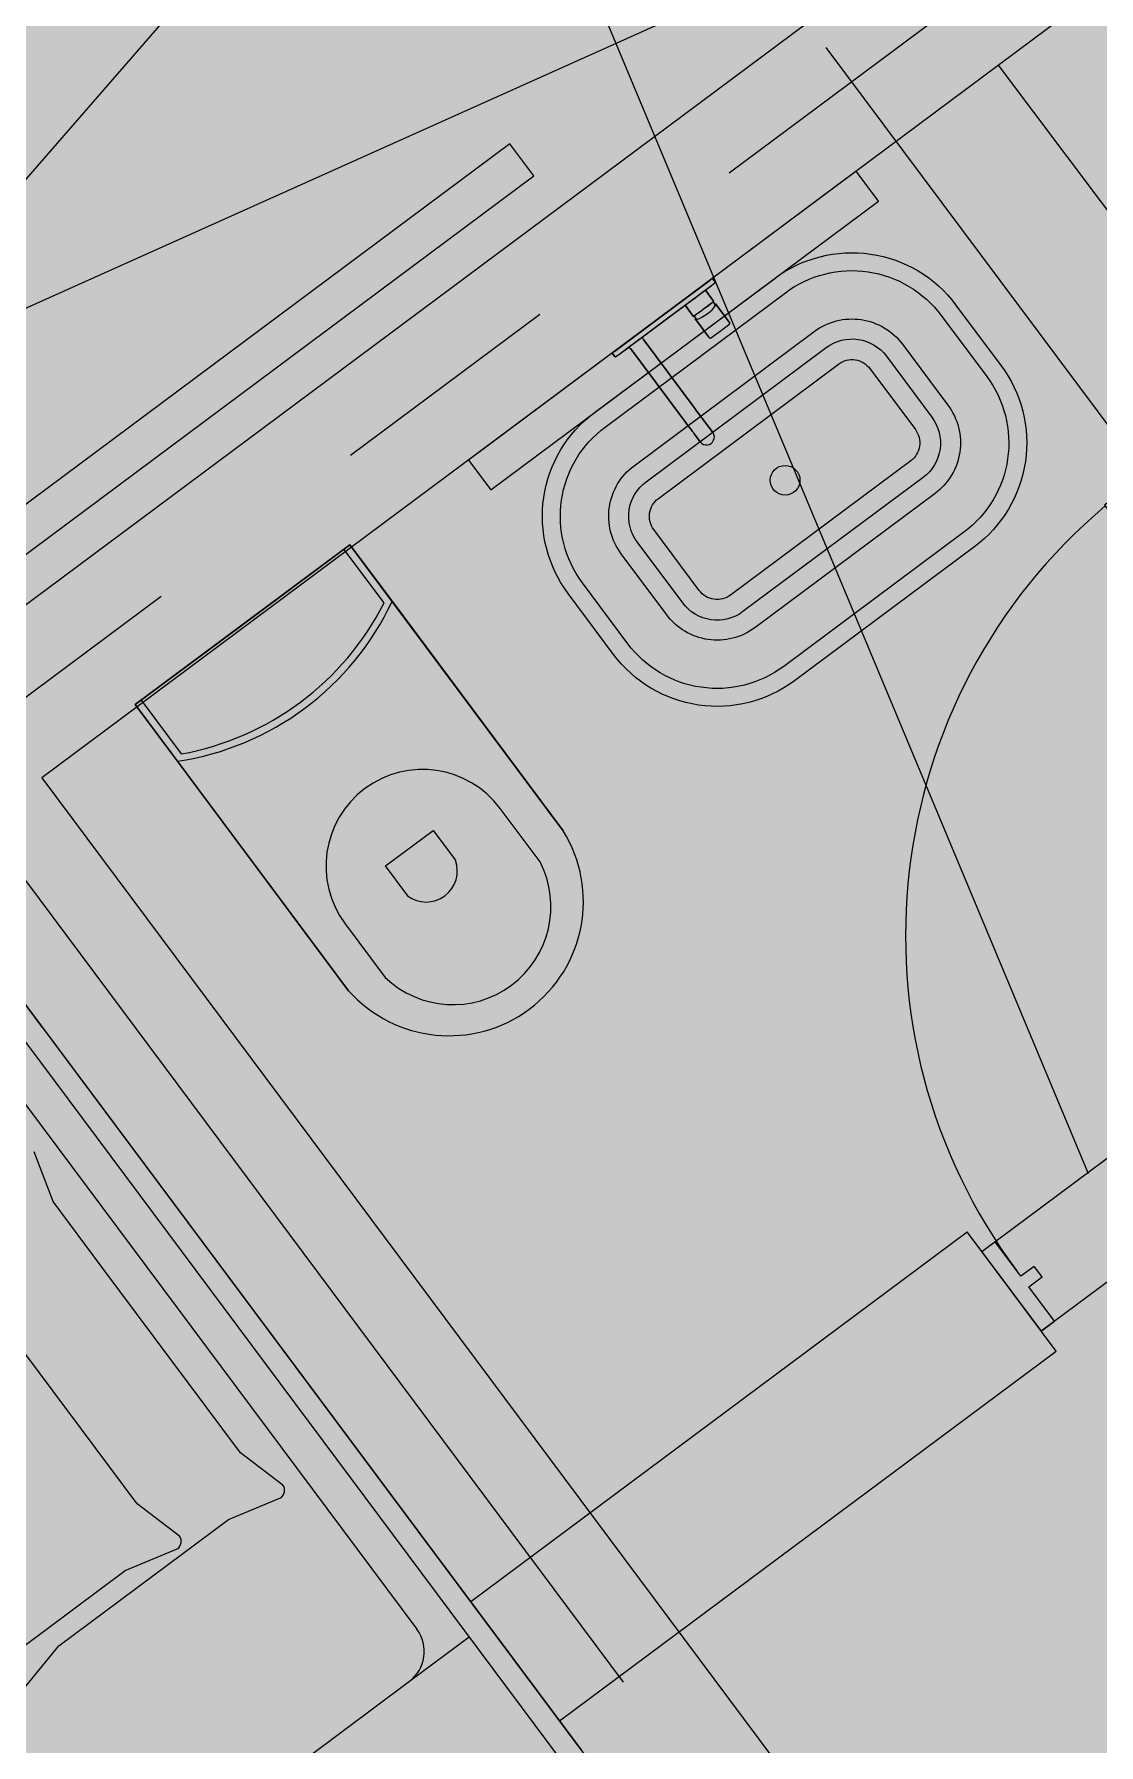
# Model space of a CAD drawing. Header units: metres. Extents: x -466 to 1322, y -1072 to 50.
# Drawn here: x 443.106 to 444.537, y -404.991 to -402.69 of the extents above; entities that cross this region are included whole.
import ezdxf

# ---------------------------------------------------------------- set-up
doc = ezdxf.new("R2010")
doc.units = ezdxf.units.M
for name, pattern in [('B1 P BAJA$0$HIDDEN', [9.525, 6.35, -3.175]), ('CENTER2', [28.575, 19.05, -3.175, 3.175, -3.175]), ('HIDDEN', [9.525, 6.35, -3.175])]:
    doc.linetypes.add(name, pattern=pattern)
for name, color, linetype, lineweight in [('A - Hatch muros', 4, 'Continuous', 0), ('A - PROY', 250, 'B1 P BAJA$0$HIDDEN', 0), ('A-ACCESORIOS DE BAÑO', 6, 'Continuous', 0), ('A-DOOR', 2, 'Continuous', 9), ('A-EJES', 61, 'CENTER2', 0), ('A-Fixt', 122, 'Continuous', 5), ('A-MUEBLES', 5, 'Continuous', 0), ('A-MURO INT', 4, 'Continuous', 0)]:
    doc.layers.add(name, color=color, linetype=linetype, lineweight=lineweight)
doc.layers.add('A-MIRROR', color=8, linetype='Continuous')
doc.layers.add('A-PUERTA', color=2, linetype='Continuous')
doc.layers.add('Hatch Exterior', color=7, linetype='Continuous', lineweight=0, true_color=0xa99b89)
doc.layers.add('Hatch Interior', color=7, linetype='Continuous', lineweight=0, true_color=0xaf6350)

# ---------------------------------------------------------------- blocks, each defined once
blk = doc.blocks.new('COLADERA LINEAL')
at = {"layer": 'A - PROY', "linetype": 'HIDDEN'}
blk.add_lwpolyline([(-565.7399, 10.1537), (-565.7399, 9.1897), (-565.7939, 9.1897), (-565.7939, 10.1537), (-565.7399, 10.1537)], dxfattribs=at)
blk = doc.blocks.new('monomando powder room')
at = {"layer": 'A-ACCESORIOS DE BAÑO'}
for p, q in [((-98.7727, -159.2227), (-98.7727, -159.2225)), ((-98.7667, -159.2225), (-98.7727, -159.2225)), ((-98.7727, -159.2225), (-98.7667, -159.2225)), ((-98.7727, -159.2233), (-98.7727, -159.2227)), ((-98.7727, -159.2243), (-98.7727, -159.2233)), ((-98.7727, -159.2255), (-98.7727, -159.2243)), ((-98.7727, -159.227), (-98.7727, -159.2255)), ((-98.7727, -159.2285), (-98.7727, -159.227)), ((-98.7727, -159.3065), (-98.7727, -159.2285)), ((-98.766, -159.2228), (-98.7667, -159.2225)), ((-98.766, -159.223), (-98.766, -159.2228)), ((-98.7657, -159.2235), (-98.766, -159.2228)), ((-98.766, -159.2236), (-98.766, -159.223)), ((-98.766, -159.2245), (-98.766, -159.2236)), ((-98.766, -159.2257), (-98.766, -159.2245)), ((-98.766, -159.227), (-98.766, -159.2257)), ((-98.766, -159.2285), (-98.766, -159.227)), ((-98.766, -159.3065), (-98.766, -159.2285)), ((-98.7657, -159.2237), (-98.7657, -159.2235)), ((-98.7657, -159.2242), (-98.7657, -159.2237)), ((-98.7657, -159.225), (-98.7657, -159.2242)), ((-98.7657, -159.226), (-98.7657, -159.225)), ((-98.7657, -159.2272), (-98.7657, -159.226)), ((-98.7657, -159.2285), (-98.7657, -159.2272)), ((-98.7657, -159.2295), (-98.7657, -159.2285)), ((-98.7657, -159.2395), (-98.7657, -159.2285)), ((-98.7657, -159.2322), (-98.7657, -159.2295)), ((-98.7657, -159.2309), (-98.7657, -159.2299)), ((-98.7657, -159.2335), (-98.7657, -159.2309)), ((-98.7657, -159.2367), (-98.7657, -159.2322)), ((-98.7657, -159.2377), (-98.7657, -159.2335)), ((-98.7657, -159.2426), (-98.7657, -159.2367)), ((-98.7657, -159.2395), (-98.7657, -159.2377)), ((-98.7657, -159.2396), (-98.7657, -159.239)), ((-98.7657, -159.2395), (-98.7657, -159.239)), ((-98.7473, -159.2395), (-98.7657, -159.2395)), ((-98.7657, -159.2395), (-98.7473, -159.2395)), ((-98.7657, -159.2413), (-98.7657, -159.2396)), ((-98.7657, -159.2441), (-98.7657, -159.2413)), ((-98.7657, -159.2493), (-98.7657, -159.2426)), ((-98.7469, -159.2397), (-98.7473, -159.2395)), ((-98.7467, -159.2402), (-98.7469, -159.2397)), ((-98.7469, -159.2403), (-98.7469, -159.2397)), ((-98.7469, -159.242), (-98.7469, -159.2403)), ((-98.7469, -159.2446), (-98.7469, -159.242)), ((-98.7467, -159.2405), (-98.7467, -159.2402)), ((-98.7427, -159.2405), (-98.7467, -159.2405)), ((-98.7467, -159.2411), (-98.7467, -159.2405)), ((-98.7467, -159.2405), (-98.7427, -159.2405)), ((-98.7467, -159.2426), (-98.7467, -159.2411)), ((-98.7467, -159.2452), (-98.7467, -159.2426)), ((-98.7286, -159.2395), (-98.7427, -159.2395)), ((-98.7427, -159.2401), (-98.7427, -159.2395)), ((-98.7416, -159.2401), (-98.7427, -159.2395)), ((-98.7427, -159.2395), (-98.7286, -159.2395)), ((-98.7427, -159.2405), (-98.7427, -159.2401)), ((-98.7413, -159.2406), (-98.7427, -159.2405)), ((-98.7407, -159.2417), (-98.7416, -159.2401)), ((-98.7398, -159.2445), (-98.7407, -159.2417)), ((-98.7286, -159.2395), (-98.7122, -159.2395)), ((-98.7122, -159.2395), (-98.7286, -159.2395)), ((-98.7103, -159.2395), (-98.7122, -159.2395)), ((-98.7122, -159.2395), (-98.7103, -159.2395)), ((-98.7099, -159.2398), (-98.7103, -159.2395)), ((-98.7097, -159.2403), (-98.7099, -159.2398)), ((-98.7097, -159.2565), (-98.7097, -159.2403)), ((-98.7657, -159.2477), (-98.7657, -159.2441)), ((-98.7657, -159.2519), (-98.7657, -159.2477)), ((-98.7657, -159.2565), (-98.7657, -159.2493)), ((-98.7657, -159.2565), (-98.7657, -159.2519)), ((-98.7657, -159.261), (-98.7657, -159.2565)), ((-98.7657, -159.2637), (-98.7657, -159.2565)), ((-98.7657, -159.2652), (-98.7657, -159.261)), ((-98.7657, -159.2704), (-98.7657, -159.2637)), ((-98.7657, -159.2689), (-98.7657, -159.2652)), ((-98.7469, -159.2481), (-98.7469, -159.2446)), ((-98.7469, -159.2522), (-98.7469, -159.2481)), ((-98.7469, -159.2565), (-98.7469, -159.2522)), ((-98.7469, -159.2608), (-98.7469, -159.2565)), ((-98.7469, -159.2648), (-98.7469, -159.2608)), ((-98.7469, -159.2683), (-98.7469, -159.2648)), ((-98.7467, -159.2485), (-98.7467, -159.2452)), ((-98.7467, -159.2523), (-98.7467, -159.2485)), ((-98.7467, -159.2565), (-98.7467, -159.2523)), ((-98.7467, -159.2606), (-98.7467, -159.2565)), ((-98.7467, -159.2644), (-98.7467, -159.2606)), ((-98.7467, -159.2677), (-98.7467, -159.2644)), ((-98.7392, -159.248), (-98.7398, -159.2445)), ((-98.7398, -159.2684), (-98.7392, -159.2649)), ((-98.7388, -159.2521), (-98.7392, -159.248)), ((-98.7392, -159.2649), (-98.7388, -159.2608)), ((-98.7387, -159.2565), (-98.7388, -159.2521)), ((-98.7388, -159.2608), (-98.7387, -159.2565)), ((-98.7097, -159.2727), (-98.7097, -159.2565)), ((-98.7657, -159.2717), (-98.7657, -159.2689)), ((-98.7657, -159.2763), (-98.7657, -159.2704)), ((-98.7657, -159.2734), (-98.7657, -159.2717)), ((-98.7657, -159.274), (-98.7657, -159.2734)), ((-98.7473, -159.2735), (-98.7657, -159.2735)), ((-98.7657, -159.3065), (-98.7657, -159.2735)), ((-98.7657, -159.2753), (-98.7657, -159.2735)), ((-98.7657, -159.2735), (-98.7473, -159.2735)), ((-98.7657, -159.274), (-98.7657, -159.2735)), ((-98.7657, -159.2795), (-98.7657, -159.2753)), ((-98.7657, -159.2808), (-98.7657, -159.2763)), ((-98.7657, -159.2821), (-98.7657, -159.2795)), ((-98.7657, -159.2835), (-98.7657, -159.2808)), ((-98.7657, -159.2831), (-98.7657, -159.2821)), ((-98.7657, -159.2845), (-98.7657, -159.2835)), ((-98.7473, -159.2735), (-98.7469, -159.2732)), ((-98.7469, -159.271), (-98.7469, -159.2683)), ((-98.7469, -159.2726), (-98.7469, -159.271)), ((-98.7469, -159.2732), (-98.7469, -159.2726)), ((-98.7469, -159.2732), (-98.7467, -159.2727)), ((-98.7467, -159.2703), (-98.7467, -159.2677)), ((-98.7467, -159.2719), (-98.7467, -159.2703)), ((-98.7467, -159.2725), (-98.7467, -159.2719)), ((-98.7467, -159.2727), (-98.7467, -159.2725)), ((-98.7467, -159.2725), (-98.7427, -159.2725)), ((-98.7427, -159.2725), (-98.7467, -159.2725)), ((-98.7427, -159.2725), (-98.7413, -159.2723)), ((-98.7427, -159.2728), (-98.7427, -159.2725)), ((-98.7427, -159.2735), (-98.7416, -159.2728)), ((-98.7427, -159.2735), (-98.7427, -159.2728)), ((-98.7427, -159.2735), (-98.7286, -159.2735)), ((-98.7286, -159.2735), (-98.7427, -159.2735)), ((-98.7416, -159.2728), (-98.7407, -159.2712)), ((-98.7407, -159.2712), (-98.7398, -159.2684)), ((-98.7256, -159.2735), (-98.7286, -159.2735)), ((-98.7286, -159.2735), (-98.7256, -159.2735)), ((-98.7256, -159.2735), (-98.7122, -159.2735)), ((-98.7122, -159.2735), (-98.7256, -159.2735)), ((-98.7122, -159.2735), (-98.7103, -159.2735)), ((-98.7103, -159.2735), (-98.7122, -159.2735)), ((-98.7103, -159.2735), (-98.7099, -159.2731)), ((-98.7099, -159.2731), (-98.7097, -159.2727)), ((-98.7727, -159.3845), (-98.7727, -159.3065)), ((-98.7727, -159.3845), (-98.7727, -159.3065)), ((-98.766, -159.3845), (-98.766, -159.3065)), ((-98.766, -159.3845), (-98.766, -159.3065)), ((-98.7657, -159.343), (-98.7657, -159.3065)), ((-98.7657, -159.3295), (-98.7657, -159.3285)), ((-98.7657, -159.3322), (-98.7657, -159.3295)), ((-98.7657, -159.3309), (-98.7657, -159.3299)), ((-98.7657, -159.3335), (-98.7657, -159.3309)), ((-98.7657, -159.3367), (-98.7657, -159.3322)), ((-98.7657, -159.3377), (-98.7657, -159.3335)), ((-98.7657, -159.3426), (-98.7657, -159.3367)), ((-98.7657, -159.343), (-98.7657, -159.3377)), ((-98.7657, -159.3411), (-98.7657, -159.3405)), ((-98.7657, -159.3426), (-98.7657, -159.3411)), ((-98.7657, -159.3424), (-98.7657, -159.3419)), ((-98.7657, -159.343), (-98.7657, -159.3424)), ((-98.7657, -159.3493), (-98.7657, -159.3426)), ((-98.7657, -159.3452), (-98.7657, -159.3426)), ((-98.7653, -159.3443), (-98.7657, -159.343)), ((-98.7657, -159.3485), (-98.7657, -159.3452)), ((-98.7657, -159.3524), (-98.7657, -159.3485)), ((-98.7657, -159.3565), (-98.7657, -159.3493)), ((-98.7657, -159.3565), (-98.7657, -159.3524)), ((-98.7657, -159.3606), (-98.7657, -159.3565)), ((-98.7657, -159.3637), (-98.7657, -159.3565)), ((-98.7645, -159.3453), (-98.7653, -159.3443)), ((-98.7635, -159.3458), (-98.7645, -159.3453)), ((-98.7627, -159.346), (-98.7635, -159.3458)), ((-98.7622, -159.346), (-98.7627, -159.346)), ((-98.7627, -159.346), (-98.7622, -159.346)), ((-98.6502, -159.346), (-98.7622, -159.346)), ((-98.7622, -159.346), (-98.6502, -159.346)), ((-98.6459, -159.346), (-98.6502, -159.346)), ((-98.6502, -159.346), (-98.6459, -159.346)), ((-98.6459, -159.346), (-98.6416, -159.346)), ((-98.6416, -159.346), (-98.6459, -159.346)), ((-98.6416, -159.346), (-98.6375, -159.346)), ((-98.6375, -159.346), (-98.6416, -159.346)), ((-98.6337, -159.346), (-98.6375, -159.346)), ((-98.6375, -159.346), (-98.6337, -159.346)), ((-98.6301, -159.346), (-98.6337, -159.346)), ((-98.6337, -159.346), (-98.6301, -159.346)), ((-98.6268, -159.346), (-98.6301, -159.346)), ((-98.6301, -159.346), (-98.6268, -159.346)), ((-98.624, -159.346), (-98.6268, -159.346)), ((-98.6268, -159.346), (-98.624, -159.346)), ((-98.624, -159.346), (-98.6216, -159.346)), ((-98.6216, -159.346), (-98.624, -159.346)), ((-98.6216, -159.346), (-98.6197, -159.346)), ((-98.6197, -159.346), (-98.6216, -159.346)), ((-98.6055, -159.346), (-98.6197, -159.346)), ((-98.6197, -159.346), (-98.6055, -159.346)), ((-98.603, -159.3464), (-98.6055, -159.346)), ((-98.6006, -159.3474), (-98.603, -159.3464)), ((-98.5986, -159.3491), (-98.6006, -159.3474)), ((-98.597, -159.3513), (-98.5986, -159.3491)), ((-98.596, -159.3538), (-98.597, -159.3513)), ((-98.5957, -159.3565), (-98.596, -159.3538)), ((-98.5957, -159.3565), (-98.596, -159.3538)), ((-98.596, -159.3592), (-98.5957, -159.3565)), ((-98.596, -159.3592), (-98.5957, -159.3565)), ((-98.7657, -159.3645), (-98.7657, -159.3606)), ((-98.7657, -159.3704), (-98.7657, -159.3637)), ((-98.7657, -159.3678), (-98.7657, -159.3645)), ((-98.7657, -159.3704), (-98.7657, -159.3678)), ((-98.7657, -159.37), (-98.7653, -159.3687)), ((-98.7657, -159.3845), (-98.7657, -159.37)), ((-98.7657, -159.3845), (-98.7657, -159.37)), ((-98.7657, -159.3753), (-98.7657, -159.37)), ((-98.7657, -159.3706), (-98.7657, -159.37)), ((-98.7657, -159.3763), (-98.7657, -159.3704)), ((-98.7657, -159.3719), (-98.7657, -159.3704)), ((-98.7657, -159.3711), (-98.7657, -159.3706)), ((-98.7657, -159.3725), (-98.7657, -159.3719)), ((-98.7657, -159.3795), (-98.7657, -159.3753)), ((-98.7657, -159.3808), (-98.7657, -159.3763)), ((-98.7657, -159.3821), (-98.7657, -159.3795)), ((-98.7657, -159.3835), (-98.7657, -159.3808)), ((-98.7653, -159.3687), (-98.7645, -159.3677)), ((-98.7645, -159.3677), (-98.7635, -159.3672)), ((-98.7635, -159.3672), (-98.7627, -159.367)), ((-98.7627, -159.367), (-98.7622, -159.367)), ((-98.7622, -159.367), (-98.7627, -159.367)), ((-98.6502, -159.367), (-98.7622, -159.367)), ((-98.7622, -159.367), (-98.6502, -159.367)), ((-98.6459, -159.367), (-98.6502, -159.367)), ((-98.6502, -159.367), (-98.6459, -159.367)), ((-98.6416, -159.367), (-98.6459, -159.367)), ((-98.6459, -159.367), (-98.6416, -159.367)), ((-98.6375, -159.367), (-98.6416, -159.367)), ((-98.6416, -159.367), (-98.6375, -159.367)), ((-98.6375, -159.367), (-98.6337, -159.367)), ((-98.6337, -159.367), (-98.6375, -159.367)), ((-98.6337, -159.367), (-98.6301, -159.367)), ((-98.6301, -159.367), (-98.6337, -159.367)), ((-98.6268, -159.367), (-98.6301, -159.367)), ((-98.6301, -159.367), (-98.6268, -159.367)), ((-98.624, -159.367), (-98.6268, -159.367)), ((-98.6268, -159.367), (-98.624, -159.367)), ((-98.624, -159.367), (-98.6216, -159.367)), ((-98.6216, -159.367), (-98.624, -159.367)), ((-98.6216, -159.367), (-98.6197, -159.367)), ((-98.6197, -159.367), (-98.6216, -159.367)), ((-98.6197, -159.367), (-98.6055, -159.367)), ((-98.6055, -159.367), (-98.6197, -159.367)), ((-98.6055, -159.367), (-98.603, -159.3666)), ((-98.603, -159.3666), (-98.6006, -159.3656)), ((-98.6006, -159.3656), (-98.5986, -159.3639)), ((-98.5986, -159.3639), (-98.597, -159.3617)), ((-98.597, -159.3617), (-98.596, -159.3592)), ((-98.7727, -159.386), (-98.7727, -159.3845)), ((-98.7727, -159.3875), (-98.7727, -159.386)), ((-98.7727, -159.3887), (-98.7727, -159.3875)), ((-98.7727, -159.3897), (-98.7727, -159.3887)), ((-98.7727, -159.3903), (-98.7727, -159.3897)), ((-98.7727, -159.3905), (-98.7727, -159.3903)), ((-98.7727, -159.3905), (-98.7667, -159.3905)), ((-98.7667, -159.3905), (-98.7727, -159.3905)), ((-98.7667, -159.3905), (-98.766, -159.3902)), ((-98.766, -159.386), (-98.766, -159.3845)), ((-98.766, -159.3873), (-98.766, -159.386)), ((-98.766, -159.3885), (-98.766, -159.3873)), ((-98.766, -159.3894), (-98.766, -159.3885)), ((-98.766, -159.39), (-98.766, -159.3894)), ((-98.766, -159.3902), (-98.7657, -159.3895)), ((-98.766, -159.3902), (-98.766, -159.39)), ((-98.7657, -159.3831), (-98.7657, -159.3821)), ((-98.7657, -159.3845), (-98.7657, -159.3835)), ((-98.7657, -159.3858), (-98.7657, -159.3845)), ((-98.7657, -159.387), (-98.7657, -159.3858)), ((-98.7657, -159.388), (-98.7657, -159.387)), ((-98.7657, -159.3888), (-98.7657, -159.388)), ((-98.7657, -159.3893), (-98.7657, -159.3888)), ((-98.7657, -159.3895), (-98.7657, -159.3893))]:
    blk.add_line(p, q, dxfattribs=at)
blk = doc.blocks.new('JVAS_Puerta - 0_90 X 2_10-V18-Planta Baja')
at = {"color": 0}
for p, q in [((-0.425, -0.0425), (-0.425, -0.9025)), ((-0.374, -0.0425), (-0.425, -0.0425)), ((-0.374, -0.9025), (-0.374, -0.0425)), ((-0.425, -0.9025), (-0.374, -0.9025))]:
    blk.add_line(p, q, dxfattribs=at)
at = {"layer": 'A - PROY', "color": 18, "linetype": 'Continuous', "ltscale": 100, "true_color": 0x000000}
blk.add_arc((-0.425, -0.0525), 0.85, 273.4398, 0, dxfattribs=at)
at = {"layer": 'A-DOOR', "color": 253, "linetype": 'Continuous', "ltscale": 100}
for p, q in [((-0.45, 0.0425), (0.45, 0.0425)), ((-0.374, -0.1075), (0.45, -0.1075))]:
    blk.add_line(p, q, dxfattribs=at)
at = {"layer": 'A-DOOR'}
for p, q in [((-0.425, 0.0425), (-0.45, 0.0425)), ((-0.45, 0.0425), (-0.45, -0.1075)), ((-0.425, -0.0225), (-0.425, 0.0425)), ((0.45, 0.0425), (0.425, 0.0425)), ((0.425, 0.0425), (0.425, -0.0225)), ((0.45, -0.1075), (0.45, 0.0425)), ((-0.4, -0.0225), (-0.425, -0.0225)), ((-0.4, -0.0425), (-0.4, -0.0225)), ((0.425, -0.0225), (0.4, -0.0225)), ((0.4, -0.0225), (0.4, -0.0425)), ((-0.425, -0.1075), (-0.425, -0.0425)), ((-0.425, -0.0425), (-0.4, -0.0425)), ((0.4, -0.0425), (0.425, -0.0425)), ((0.425, -0.0425), (0.425, -0.1075)), ((-0.45, -0.1075), (-0.425, -0.1075)), ((0.425, -0.1075), (0.45, -0.1075))]:
    blk.add_line(p, q, dxfattribs=at)

msp = doc.modelspace()

# ---------------------------------------------------------------- hatches: boundary and pattern name
at = {"layer": 'A - Hatch muros', "transparency": 33554687}
h = msp.add_hatch(color=256, dxfattribs=at)
h.dxf.hatch_style = 1
h.paths.add_polyline_path([(450.8226, -397.9464), (443.1164, -403.6904), (445.6862, -407.138), (445.5258, -407.2575), (444.2111, -405.4936), (443.8102, -405.7924), (443.6906, -405.6321), (444.0915, -405.3333), (442.1194, -402.6874), (439.5537, -404.5998), (439.4342, -404.4394), (441.9999, -402.527), (440.9241, -401.0838), (438.5188, -402.8767), (439.1164, -403.6785), (438.9561, -403.798), (438.2389, -402.8359), (440.8046, -400.9235), (440.6253, -400.6829), (440.7857, -400.5634), (441.1443, -401.0445), (442.7478, -399.8492), (442.8674, -400.0096), (441.2638, -401.2048), (442.9969, -403.53), (444.4401, -402.4543), (443.1851, -400.7706), (443.3454, -400.651), (444.6004, -402.3348), (448.8499, -399.1674), (448.6108, -398.8467), (448.7712, -398.7271), (449.0102, -399.0479), (450.7461, -397.754)])
at = {"layer": 'A-MURO INT', "transparency": 33554687}
h = msp.add_hatch(color=256, dxfattribs=at)
h.dxf.hatch_style = 1
h.paths.add_polyline_path([(445.9395, -404.7871), (445.7989, -404.8918), (446.7408, -406.1555), (445.9926, -406.6793), (445.9949, -406.6826), (445.8475, -406.7858), (445.7, -406.889), (445.6506, -406.9218), (445.7286, -407.1084), (447.004, -406.2153)])
h.paths.add_polyline_path([(445.1187, -405.6483), (445.0392, -405.4581), (444.6502, -405.7481), (444.7697, -405.9084)])
h.paths.add_polyline_path([(445.1771, -405.3969), (445.1572, -405.3701), (445.0392, -405.4581), (445.1187, -405.6483), (445.2767, -405.5305), (445.2568, -405.5038), (445.2568, -405.5038)])
h.paths.add_polyline_path([(444.4027, -402.7316), (444.2652, -402.8341), (445.1216, -403.9832), (445.2622, -403.8784)])
h.paths.add_polyline_path([(444.4799, -404.4615), (444.3604, -404.3011), (443.8533, -404.679), (443.9729, -404.8394)])
at = {"layer": 'Hatch Exterior', "transparency": 33554687}
h = msp.add_hatch(color=256, dxfattribs=at)
h.dxf.hatch_style = 1
h.paths.add_polyline_path([(452.1567, -422.7641), (445.6431, -407.1701), (426.4435, -421.4809), (425.1287, -419.717), (443.8484, -405.7639), (442.6531, -404.1604), (449.1895, -399.2884), (446.0818, -395.1191), (448.887, -393.0283), (459.5469, -419.8695)])
at = {"layer": 'Hatch Interior', "transparency": 33554687}
h = msp.add_hatch(color=256, dxfattribs=at)
h.dxf.hatch_style = 1
edge = h.paths.add_edge_path()
edge.add_line((417.7382, -422.6064), (419.3856, -424.8173))
edge.add_arc((419.7198, -425.4323), 0.7, 36.6996, 118.5178, ccw=False)
edge.add_line((420.2811, -425.014), (421.6441, -423.998))
edge.add_line((421.6441, -423.998), (425.1105, -425.6739))
edge.add_line((425.1105, -425.6739), (423.8168, -428.3498))
edge.add_line((423.8168, -428.3498), (449.7456, -440.8852))
edge.add_line((449.7456, -440.8852), (452.2266, -435.7535))
edge.add_line((452.2266, -435.7535), (452.8795, -434.403))
edge.add_line((452.8795, -434.403), (426.2776, -421.5422))
edge.add_line((426.2776, -421.5422), (424.9683, -419.8365))
edge.add_line((424.9683, -419.8365), (443.8484, -405.7639))
edge.add_line((443.8484, -405.7639), (442.6531, -404.1604))
edge.add_line((442.6531, -404.1604), (449.1895, -399.2884))
edge.add_line((449.1895, -399.2884), (446.0819, -395.1192))
edge.add_line((446.0819, -395.1192), (408.2908, -423.2873))
edge.add_line((408.2908, -423.2873), (413.4672, -425.7899))
edge.add_line((413.4672, -425.7899), (417.7382, -422.6064))

# ---------------------------------------------------------------- linework, layer by layer
at = {"layer": 'A - PROY', "linetype": 'HIDDEN'}
for q in [(443.9919, -401.8529), (444.4401, -402.4543)]:
    msp.add_line((442.8486, -403.1687), q, dxfattribs=at)
at = {"layer": 'A-EJES', "ltscale": 0.1}
for p, q in [((452.2329, -422.6802), (440.4311, -394.4259)), ((445.606, -407.1978), (437.626, -396.4916)), ((445.5676, -401.7386), (409.6606, -428.5024))]:
    msp.add_line(p, q, dxfattribs=at)
at = {"layer": 'A-Fixt'}
for p, q in [((443.5306, -403.3768), (443.2419, -403.5919)), ((443.3862, -403.4843), (443.5306, -403.3768)), ((443.8174, -403.7616), (443.5306, -403.3768)), ((443.5306, -403.3768), (443.5873, -403.4529)), ((443.5764, -403.455), (443.5225, -403.3827)), ((443.5873, -403.4529), (443.8174, -403.7616)), ((443.2419, -403.5919), (443.3862, -403.4843)), ((443.2419, -403.5919), (443.5288, -403.9768)), ((443.2987, -403.6681), (443.2419, -403.5919)), ((443.2499, -403.5859), (443.3038, -403.6582)), ((443.5288, -403.9768), (443.2987, -403.6681)), ((443.7863, -403.8035), (443.7325, -403.7314)), ((443.5783, -403.8089), (443.6424, -403.7611)), ((443.6424, -403.7611), (443.6723, -403.8012)), ((443.6082, -403.849), (443.5783, -403.8089)), ((443.524, -403.8867), (443.5778, -403.9589))]:
    msp.add_line(p, q, dxfattribs=at)
for points in [[(444.3705, -403.3792), (444.1282, -403.5598, -0.414214), (443.8849, -403.5243), (443.8238, -403.4423, -0.414214), (443.8592, -403.199), (444.1016, -403.0184, -0.414214), (444.3449, -403.0539), (444.406, -403.1359, -0.414214)], [(444.3561, -403.3598), (444.1137, -403.5405, -0.414214), (443.9042, -403.5099), (443.8431, -403.4279, -0.414214), (443.8737, -403.2184), (444.1161, -403.0377, -0.414214), (444.3255, -403.0683), (444.3867, -403.1503, -0.414214)], [(444.3173, -403.3077), (444.0749, -403.4884, -0.414214), (443.9564, -403.4711), (443.8952, -403.389, -0.414214), (443.9125, -403.2705), (444.1549, -403.0898, -0.414214), (444.2734, -403.1071), (444.3346, -403.1892, -0.414214)], [(444.3012, -403.2862), (444.0589, -403.4668, -0.414214), (443.9779, -403.455), (443.9168, -403.373, -0.414214), (443.9286, -403.292), (444.1709, -403.1114, -0.414214), (444.2519, -403.1232), (444.313, -403.2052, -0.414214)], [(444.2846, -403.2638), (444.0422, -403.4445, -0.414214), (444.0002, -403.4384), (443.9391, -403.3564, -0.414214), (443.9452, -403.3144), (444.1876, -403.1337, -0.414214), (444.2296, -403.1398), (444.2907, -403.2219, -0.414214)]]:
    msp.add_lwpolyline(points, format="xyb", close=True, dxfattribs=at)
msp.add_circle((444.1156, -403.29), 0.02, dxfattribs=at)
for centre, radius, start, end in [((443.2413, -403.2899), 0.3825, 278.6271, 334.7721), ((443.2353, -403.2819), 0.3825, 280.3118, 333.0874), ((443.6283, -403.8091), 0.13, 36.6996, 216.6996), ((443.6637, -403.8566), 0.1807, 221.6787, 31.7205), ((443.6637, -403.8566), 0.1807, 221.6787, 31.7205), ((443.669, -403.8637), 0.1318, 226.2269, 27.1723), ((443.6332, -403.8157), 0.0417, 232.9598, 20.4394)]:
    msp.add_arc(centre, radius, start, end, dxfattribs=at)
at = {"layer": 'A-MIRROR'}
msp.add_lwpolyline([(443.69, -403.2628), (443.7199, -403.3029), (444.241, -402.9145), (444.2111, -402.8744)], close=True, dxfattribs=at)
at = {"layer": 'A-MUEBLES'}
for p, q in [((443.1173, -404.0262), (442.392, -403.0531)), ((443.8415, -404.9978), (442.392, -403.0531)), ((442.3677, -403.0711), (443.8173, -405.0159)), ((443.6207, -404.8358), (442.4852, -403.3124)), ((443.1173, -404.0262), (443.8415, -404.9978)), ((443.1314, -404.2603), (443.1061, -404.1934)), ((443.1976, -404.3492), (443.1314, -404.2603)), ((443.2445, -404.6672), (442.9925, -404.329)), ((443.3834, -404.5985), (443.1976, -404.3492)), ((443.4403, -404.6418), (443.3834, -404.5985)), ((443.3014, -404.7106), (443.2445, -404.6672)), ((443.3672, -404.6881), (443.4372, -404.6589)), ((443.139, -404.8582), (443.3672, -404.6881)), ((443.2283, -404.7569), (443.2983, -404.7277)), ((443.0001, -404.927), (443.2283, -404.7569)), ((443.6105, -404.9058), (443.6907, -404.846)), ((443.091, -404.917), (443.139, -404.8582)), ((442.2475, -405.9217), (443.6105, -404.9058))]:
    msp.add_line(p, q, dxfattribs=at)
msp.add_arc((443.5806, -404.8657), 0.05, 306.6996, 36.6996, dxfattribs=at)
for centre in [(443.4302, -404.6494), (443.2913, -404.7182)]:
    msp.add_ellipse(centre, major_axis=(0.0102, 0.0076), ratio=0.934205, start_param=4.712389, end_param=6.283185, dxfattribs=at)
at = {"layer": 'A-MURO INT'}
for p, q in [((445.1216, -403.9832), (444.171, -402.7078)), ((445.2622, -403.8784), (444.4027, -402.7316)), ((443.693, -404.7986), (444.3604, -404.3011)), ((444.4799, -404.4615), (444.3604, -404.3011)), ((443.8125, -404.9589), (444.4799, -404.4615))]:
    msp.add_line(p, q, dxfattribs=at)
for points in [[(450.8226, -397.9464), (443.1164, -403.6904), (445.6862, -407.138)], [(444.0915, -405.3333), (442.1194, -402.6874), (439.5537, -404.5998), (439.4342, -404.4394), (441.9999, -402.527), (440.9241, -401.0838), (438.5188, -402.8767), (439.1164, -403.6785), (438.9561, -403.798), (438.2389, -402.8359), (440.8046, -400.9235), (440.6253, -400.6829), (440.7857, -400.5634), (441.1443, -401.0445), (442.7478, -399.8492), (442.8674, -400.0096), (441.2638, -401.2048), (442.9969, -403.53), (444.4401, -402.4543), (443.1851, -400.7706), (443.3454, -400.651), (444.6004, -402.3348), (448.8499, -399.1674)]]:
    msp.add_lwpolyline(points, dxfattribs=at)

# ---------------------------------------------------------------- block references
at = {"layer": 'A-ACCESORIOS DE BAÑO', "xscale": -1, "rotation": 306.6996181073313}
msp.add_blockref('COLADERA LINEAL', (97.5069, 44.6933), dxfattribs=at)
at = {"layer": 'A-Fixt', "rotation": 306.6996102123048}
msp.add_blockref('monomando powder room', (630.7077, -387.0579), dxfattribs=at)
at = {"layer": 'A-PUERTA', "xscale": 0.8888888888888828, "yscale": 0.8888888888888828, "zscale": 0.8888888888888828, "rotation": 216.6999066218289}
msp.add_blockref('JVAS_Puerta - 0_90 X 2_10-V18-Planta Baja', (444.7581, -404.1654), dxfattribs=at)

doc.saveas('drawing.dxf')
